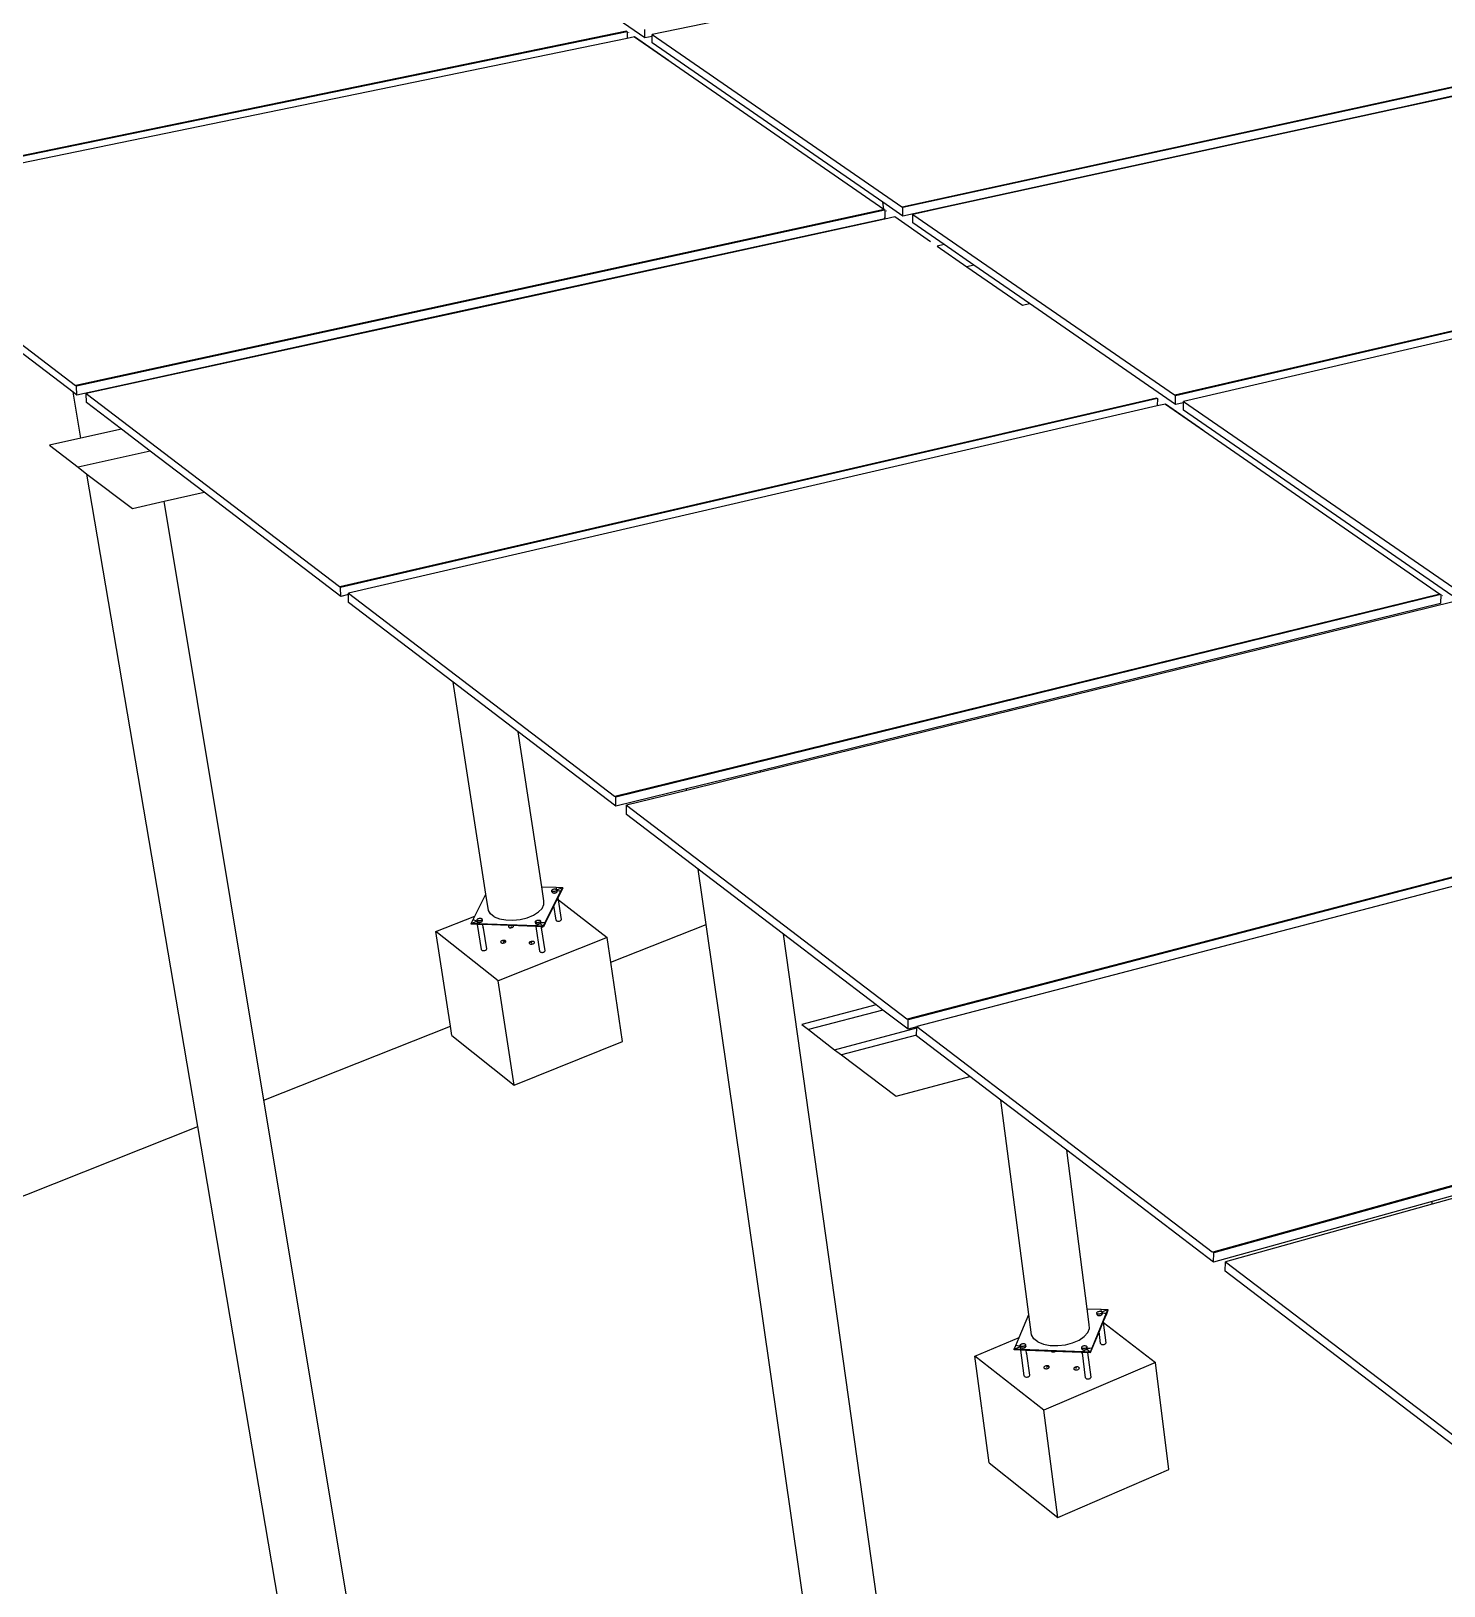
# Model space of a CAD drawing. Header units: inches. Extents: x -1381 to 1917, y -1058 to 799.
# Drawn here: x -925.3 to -575.1, y -111.8 to 273.9 of the extents above; entities that cross this region are included whole.
import ezdxf

# ---------------------------------------------------------------- set-up
doc = ezdxf.new("R2010")
doc.units = ezdxf.units.IN
doc.header["$MEASUREMENT"] = 0

msp = doc.modelspace()

# ---------------------------------------------------------------- linework, layer by layer
for p, q in [((-773.15, 272.16), (-832.48, 313.19)), ((-590.48, 310.3), (-771.34, 273.01)), ((-777.74, 273.8), (-975.97, 233.01)), ((-777.81, 273.85), (-777.74, 273.8)), ((-777.74, 273.8), (-777.6, 273.7)), ((-777.74, 273.8), (-777.74, 273.8)), ((-773.15, 272.16), (-773.14, 274.25)), ((-777.56, 273.67), (-975.8, 232.88)), ((-777.56, 272.05), (-974.06, 231.55)), ((-777.6, 273.7), (-777.56, 273.67)), ((-777.56, 273.67), (-777.56, 272.05)), ((-777.56, 273.67), (-777.47, 273.61)), ((-775.76, 272.42), (-777.56, 272.05)), ((-777.26, 273.47), (-777.19, 273.42)), ((-775.76, 272.42), (-713.97, 229.66)), ((-775.76, 272.42), (-775.76, 272.42)), ((-767.3, 266.57), (-775.76, 272.42)), ((-771.34, 272.53), (-773.15, 272.16)), ((-771.34, 272.53), (-771.34, 273.01)), ((-771.34, 273.01), (-709.49, 230.29)), ((-771.34, 270.91), (-771.34, 272.53)), ((-714.2, 231.39), (-771.34, 270.91)), ((-525.1, 270.4), (-709.4, 230.22)), ((-524.9, 270.28), (-709.2, 230.09)), ((-586.1, 254.86), (-698.67, 230.26)), ((-586.09, 254.76), (-698.66, 230.16)), ((-570.11, 258.35), (-586.1, 254.86)), ((-586.09, 254.76), (-586.1, 254.86)), ((-570.1, 258.25), (-586.09, 254.76)), ((-974.06, 231.55), (-914.31, 185.99)), ((-713.97, 229.66), (-714.2, 231.39)), ((-709.23, 227.95), (-714.2, 231.39)), ((-914.91, 184.27), (-974, 229.37)), ((-713.87, 229.59), (-914.22, 185.92)), ((-713.68, 229.46), (-914.03, 185.78)), ((-713.94, 229.64), (-713.87, 229.59)), ((-713.87, 229.59), (-713.72, 229.49)), ((-713.72, 229.49), (-713.68, 229.46)), ((-713.68, 229.46), (-713.7, 227.58)), ((-713.65, 227.23), (-713.7, 227.58)), ((-713.7, 227.58), (-713.7, 227.32)), ((-713.68, 229.46), (-713.58, 229.39)), ((-711.22, 227.76), (-713.65, 227.23)), ((-713.36, 229.24), (-713.29, 229.2)), ((-711.22, 227.76), (-711.22, 227.76)), ((-702.36, 221.62), (-711.22, 227.76)), ((-709.4, 230.22), (-709.49, 230.29)), ((-709.2, 230.09), (-709.4, 230.22)), ((-698.67, 230.26), (-709.23, 227.95)), ((-709.23, 227.95), (-709.2, 230.09)), ((-706.77, 226.26), (-706.75, 228.39)), ((-698.66, 230.16), (-706.75, 228.39)), ((-706.75, 228.39), (-641.9, 183.6)), ((-698.66, 230.16), (-698.67, 230.26)), ((-713.7, 227.32), (-820.34, 204.03)), ((-713.65, 227.23), (-820.32, 203.92)), ((-699.01, 220.89), (-706.77, 226.26)), ((-455.94, 226.52), (-641.8, 183.53)), ((-455.73, 226.39), (-641.6, 183.39)), ((-455.82, 224.62), (-639.62, 182.02)), ((-699.01, 220.89), (-700.73, 220.5)), ((-700.73, 220.5), (-693.39, 215.42)), ((-691.66, 215.81), (-699.01, 220.89)), ((-691.66, 215.81), (-693.39, 215.42)), ((-693.39, 215.42), (-679.59, 205.87)), ((-677.86, 206.26), (-691.66, 215.81)), ((-679.59, 205.87), (-677.86, 206.26)), ((-641.65, 181.22), (-677.86, 206.26)), ((-834.34, 200.97), (-897.29, 187.22)), ((-834.33, 200.86), (-897.27, 187.11)), ((-820.34, 204.03), (-834.34, 200.97)), ((-834.33, 200.86), (-834.34, 200.97)), ((-820.32, 203.92), (-834.33, 200.86)), ((-820.32, 203.92), (-820.34, 204.03)), ((-914.22, 185.92), (-914.31, 185.99)), ((-914.03, 185.78), (-914.22, 185.92)), ((-913.99, 183.57), (-914.03, 185.78)), ((-897.29, 187.22), (-913.99, 183.57)), ((-897.27, 187.11), (-911.66, 183.97)), ((-897.27, 187.11), (-897.29, 187.22)), ((-912.98, 172.86), (-914.91, 184.27)), ((-913.99, 183.57), (-914.91, 184.27)), ((-911.61, 181.76), (-911.66, 183.97)), ((-911.66, 183.97), (-848.89, 136.11)), ((-902.92, 175.12), (-911.61, 181.76)), ((-646.33, 182.85), (-848.79, 136.04)), ((-646.13, 182.71), (-848.6, 135.89)), ((-646.41, 182.9), (-646.33, 182.85)), ((-646.33, 182.85), (-646.18, 182.74)), ((-646.18, 182.74), (-646.13, 182.71)), ((-646.13, 182.71), (-646.17, 180.87)), ((-644.15, 181.34), (-646.17, 180.87)), ((-646.13, 182.71), (-646.03, 182.64)), ((-645.8, 182.49), (-645.73, 182.44)), ((-644.15, 181.34), (-576.17, 134.29)), ((-644.15, 181.34), (-644.15, 181.34)), ((-634.86, 174.91), (-644.15, 181.34)), ((-641.8, 183.53), (-641.9, 183.6)), ((-641.6, 183.39), (-641.8, 183.53)), ((-641.65, 181.22), (-641.6, 183.39)), ((-639.63, 181.69), (-641.65, 181.22)), ((-639.67, 179.85), (-639.63, 181.69)), ((-639.63, 181.69), (-639.62, 182.02)), ((-639.62, 182.02), (-571.59, 135.03)), ((-646.17, 180.87), (-846.68, 134.42)), ((-573.11, 133.83), (-639.67, 179.85)), ((-902.92, 175.12), (-912.98, 172.86)), ((-895.81, 169.69), (-902.92, 175.12)), ((-912.98, 172.86), (-920.76, 171.12)), ((-920.76, 171.12), (-913.68, 165.66)), ((-895.81, 169.69), (-913.68, 165.66)), ((-882.45, 159.49), (-895.81, 169.69)), ((-913.68, 165.66), (-911.47, 163.99)), ((-911.47, 163.99), (-900.18, 155.44)), ((-884.02, 2.17), (-911.47, 163.99)), ((-892.3, 157.24), (-882.45, 159.49)), ((-848.58, 133.64), (-882.45, 159.49)), ((-900.18, 155.44), (-892.3, 157.24)), ((-867.6, 8.69), (-892.3, 157.24)), ((-848.79, 136.04), (-848.89, 136.11)), ((-848.6, 135.89), (-848.79, 136.04)), ((-848.58, 133.64), (-848.6, 135.89)), ((-846.68, 134.08), (-848.58, 133.64)), ((-846.68, 134.08), (-846.68, 134.42)), ((-846.68, 134.42), (-780.68, 84.1)), ((-846.66, 132.17), (-846.68, 134.08)), ((-820.67, 112.34), (-846.66, 132.17)), ((-576.07, 134.22), (-780.58, 84.03)), ((-575.86, 134.08), (-780.38, 83.87)), ((-575.93, 131.87), (-682.66, 105.61)), ((-573.15, 132.2), (-682.62, 105.27)), ((-576.17, 134.29), (-576.15, 134.28)), ((-576.15, 134.28), (-576.07, 134.22)), ((-576.07, 134.22), (-575.91, 134.11)), ((-575.86, 134.08), (-575.93, 131.87)), ((-575.91, 134.11), (-575.86, 134.08)), ((-575.86, 134.08), (-575.75, 134.01)), ((-575.52, 133.84), (-575.44, 133.79)), ((-812.57, 59.78), (-820.67, 112.34)), ((-804.58, 100.05), (-820.67, 112.34)), ((-682.66, 105.61), (-697.21, 102.04)), ((-682.62, 105.27), (-697.17, 101.69)), ((-682.62, 105.27), (-682.66, 105.61)), ((-697.21, 102.04), (-744.5, 90.4)), ((-697.17, 101.69), (-744.45, 90.05)), ((-697.17, 101.69), (-697.21, 102.04)), ((-798.75, 61.62), (-804.58, 100.05)), ((-780.38, 81.58), (-804.58, 100.05)), ((-744.5, 90.4), (-762.85, 85.89)), ((-744.45, 90.05), (-762.8, 85.54)), ((-744.45, 90.05), (-744.5, 90.4)), ((-762.85, 85.89), (-780.38, 81.58)), ((-762.8, 85.54), (-777.75, 81.86)), ((-762.8, 85.54), (-762.85, 85.89)), ((-780.58, 84.03), (-780.68, 84.1)), ((-780.38, 83.87), (-780.58, 84.03)), ((-780.38, 81.58), (-780.38, 83.87)), ((-777.75, 79.57), (-777.75, 81.86)), ((-777.75, 81.86), (-708.24, 28.86)), ((-501.61, 82.69), (-708.13, 28.78)), ((-501.38, 82.53), (-707.92, 28.62)), ((-759.99, 66.01), (-777.75, 79.57)), ((-501.48, 80.43), (-705.79, 26.99)), ((-758.01, 52.27), (-759.99, 66.01)), ((-738.8, 49.84), (-759.99, 66.01)), ((-815.35, 54.32), (-812.57, 59.78)), ((-811.94, 55.72), (-812.57, 59.78)), ((-798.75, 61.62), (-795.14, 61.5)), ((-798.22, 58.11), (-798.75, 61.62)), ((-798.2, 57.2), (-798.22, 58.11)), ((-793.99, 60.6), (-797.93, 52.74)), ((-796.25, 60.7), (-796.23, 60.79)), ((-796.2, 60.34), (-796.25, 60.7)), ((-796.23, 60.62), (-796.25, 60.7)), ((-796.23, 60.79), (-796.17, 60.87)), ((-796.17, 60.55), (-796.23, 60.62)), ((-796.16, 60.48), (-796.2, 60.43)), ((-796.17, 60.26), (-796.2, 60.34)), ((-796.19, 60.37), (-796.17, 60.43)), ((-796.17, 60.87), (-796.07, 60.95)), ((-796.07, 60.5), (-796.17, 60.55)), ((-796.17, 60.43), (-796.15, 60.46)), ((-796.11, 60.19), (-796.17, 60.26)), ((-796.11, 60.19), (-796.01, 60.14)), ((-796.07, 60.95), (-795.94, 61.01)), ((-795.94, 60.46), (-796.07, 60.5)), ((-796.01, 60.14), (-795.88, 60.1)), ((-795.94, 61.01), (-795.79, 61.06)), ((-795.79, 60.45), (-795.94, 60.46)), ((-795.88, 60.1), (-795.73, 60.09)), ((-795.79, 61.06), (-795.63, 61.08)), ((-795.63, 60.45), (-795.79, 60.45)), ((-795.74, 60.07), (-795.57, 60.08)), ((-795.73, 60.09), (-795.57, 60.09)), ((-794.7, 58.96), (-795.71, 56.95)), ((-795.63, 61.08), (-795.46, 61.09)), ((-795.46, 60.48), (-795.63, 60.45)), ((-795.57, 60.09), (-795.41, 60.12)), ((-795.57, 60.08), (-795.4, 60.11)), ((-795.46, 61.09), (-795.31, 61.07)), ((-795.31, 60.53), (-795.46, 60.48)), ((-795.41, 60.12), (-795.26, 60.16)), ((-795.4, 60.11), (-795.25, 60.16)), ((-795.31, 61.07), (-795.18, 61.04)), ((-795.18, 60.59), (-795.31, 60.53)), ((-795.26, 60.16), (-795.13, 60.23)), ((-795.25, 60.16), (-795.11, 60.22)), ((-795.14, 61.5), (-795.2, 61.28)), ((-795.2, 61.28), (-795.14, 61.07)), ((-795.18, 61.04), (-795.09, 60.98)), ((-795.09, 60.66), (-795.18, 60.59)), ((-795.14, 61.5), (-793.57, 61.44)), ((-795.14, 61.07), (-794.98, 60.89)), ((-795.13, 60.23), (-795.03, 60.3)), ((-795.11, 60.22), (-795.01, 60.3)), ((-795.09, 60.98), (-795.02, 60.91)), ((-795.02, 60.75), (-795.09, 60.66)), ((-795.03, 60.3), (-794.97, 60.39)), ((-795.02, 60.89), (-793.59, 61.46)), ((-795.02, 60.91), (-795, 60.83)), ((-795, 60.83), (-795.02, 60.75)), ((-795.01, 60.3), (-794.95, 60.39)), ((-794.96, 60.57), (-795, 60.83)), ((-794.96, 60.57), (-795, 60.62)), ((-795, 60.58), (-794.97, 60.55)), ((-794.98, 60.89), (-794.72, 60.74)), ((-794.97, 60.55), (-794.95, 60.47)), ((-794.95, 60.47), (-794.97, 60.39)), ((-794.95, 60.55), (-794.96, 60.57)), ((-794.95, 60.47), (-794.96, 60.57)), ((-794.93, 60.47), (-794.95, 60.55)), ((-794.95, 60.39), (-794.93, 60.47)), ((-794.72, 60.74), (-794.38, 60.64)), ((-793.96, 60.43), (-794.7, 58.96)), ((-794.62, 58.42), (-794.7, 58.96)), ((-794.62, 58.42), (-782.52, 49.03)), ((-793.87, 53.5), (-794.62, 58.42)), ((-794.38, 60.64), (-793.99, 60.6)), ((-793.57, 61.44), (-793.99, 60.6)), ((-793.96, 60.43), (-793.99, 60.6)), ((-793.54, 61.27), (-793.96, 60.43)), ((-793.54, 61.27), (-793.57, 61.44)), ((-825.03, 50.51), (-815.35, 54.32)), ((-815.84, 53.36), (-815.35, 54.32)), ((-811.46, 54.89), (-811.94, 55.72)), ((-810.54, 54.19), (-811.46, 54.89)), ((-810.54, 54.19), (-809.24, 53.68)), ((-802.35, 53.96), (-800.8, 54.59)), ((-800.8, 54.59), (-799.53, 55.37)), ((-799.53, 55.37), (-798.65, 56.26)), ((-798.65, 56.26), (-798.2, 57.2)), ((-795.71, 56.95), (-797.91, 52.56)), ((-795.16, 53.36), (-795.71, 56.95)), ((-809.55, 38.32), (-825.03, 50.51)), ((-821.36, 27.08), (-825.03, 50.51)), ((-816.27, 52.51), (-815.84, 53.36)), ((-816.27, 52.51), (-814.86, 53.07)), ((-814.69, 52.46), (-816.27, 52.51)), ((-816.25, 52.34), (-816.27, 52.51)), ((-814.67, 52.28), (-816.25, 52.34)), ((-815.45, 53.31), (-815.84, 53.36)), ((-815.11, 53.22), (-815.45, 53.31)), ((-814.85, 53.07), (-815.11, 53.22)), ((-814.69, 52.89), (-814.85, 53.07)), ((-814.77, 53.43), (-814.75, 53.51)), ((-814.75, 53.35), (-814.77, 53.43)), ((-814.73, 53.13), (-814.77, 53.43)), ((-814.75, 53.51), (-814.69, 53.6)), ((-814.69, 53.28), (-814.75, 53.35)), ((-814.73, 53.13), (-814.75, 53.06)), ((-814.75, 53.06), (-814.73, 52.97)), ((-814.72, 53.14), (-814.73, 53.13)), ((-814.72, 53.07), (-814.73, 53.13)), ((-814.73, 52.97), (-814.66, 52.9)), ((-814.72, 53.14), (-814.72, 53.14)), ((-814.72, 53.07), (-814.71, 53.09)), ((-814.7, 52.99), (-814.72, 53.07)), ((-814.64, 52.92), (-814.7, 52.99)), ((-814.69, 53.6), (-814.59, 53.67)), ((-814.59, 53.22), (-814.69, 53.28)), ((-814.64, 52.68), (-814.69, 52.89)), ((-814.69, 52.46), (-814.64, 52.68)), ((-814.67, 52.28), (-814.69, 52.46)), ((-799.94, 51.95), (-814.69, 52.46)), ((-814.63, 52.28), (-814.67, 52.28)), ((-814.66, 52.9), (-814.56, 52.84)), ((-814.64, 52.92), (-814.54, 52.86)), ((-813.66, 46.06), (-814.63, 52.28)), ((-813.34, 52.24), (-814.63, 52.28)), ((-814.59, 53.67), (-814.46, 53.74)), ((-814.46, 53.19), (-814.59, 53.22)), ((-814.56, 52.84), (-814.42, 52.8)), ((-814.54, 52.86), (-814.41, 52.83)), ((-814.46, 53.74), (-814.31, 53.78)), ((-814.31, 53.17), (-814.46, 53.19)), ((-814.42, 52.8), (-814.27, 52.79)), ((-814.41, 52.83), (-814.26, 52.81)), ((-814.31, 53.78), (-814.14, 53.81)), ((-814.15, 53.18), (-814.31, 53.17)), ((-814.27, 52.79), (-814.1, 52.79)), ((-814.26, 52.81), (-814.09, 52.81)), ((-814.26, 52.8), (-814.09, 52.8)), ((-813.99, 53.2), (-814.15, 53.18)), ((-814.14, 53.81), (-813.98, 53.82)), ((-814.1, 52.79), (-813.93, 52.82)), ((-814.09, 52.81), (-813.93, 52.84)), ((-814.09, 52.8), (-813.93, 52.83)), ((-813.84, 53.25), (-813.99, 53.2)), ((-813.98, 53.82), (-813.83, 53.8)), ((-813.93, 52.84), (-813.78, 52.89)), ((-813.93, 52.83), (-813.77, 52.88)), ((-813.93, 52.82), (-813.78, 52.87)), ((-813.71, 53.31), (-813.84, 53.25)), ((-813.83, 53.8), (-813.7, 53.76)), ((-813.78, 52.89), (-813.65, 52.95)), ((-813.78, 52.87), (-813.64, 52.93)), ((-813.77, 52.88), (-813.63, 52.95)), ((-813.61, 53.38), (-813.71, 53.31)), ((-813.7, 53.76), (-813.6, 53.71)), ((-813.55, 53.35), (-813.7, 53.29)), ((-813.49, 53.1), (-813.67, 53.11)), ((-813.55, 53.03), (-813.65, 52.95)), ((-813.64, 52.93), (-813.54, 53.01)), ((-813.63, 52.95), (-813.53, 53.02)), ((-813.54, 53.47), (-813.61, 53.39)), ((-813.61, 53.39), (-813.61, 53.38)), ((-813.61, 53.38), (-813.55, 53.35)), ((-813.6, 53.71), (-813.54, 53.64)), ((-813.53, 53.35), (-813.6, 53.4)), ((-813.55, 53.35), (-813.49, 53.28)), ((-813.54, 53.35), (-813.55, 53.35)), ((-813.49, 53.1), (-813.55, 53.03)), ((-813.54, 53.64), (-813.52, 53.56)), ((-813.52, 53.56), (-813.54, 53.47)), ((-813.53, 53.35), (-813.54, 53.35)), ((-813.54, 53.01), (-813.47, 53.1)), ((-813.49, 53.31), (-813.53, 53.35)), ((-813.53, 53.02), (-813.47, 53.1)), ((-813.46, 53.2), (-813.52, 53.56)), ((-813.46, 53.2), (-813.49, 53.28)), ((-813.46, 53.2), (-813.49, 53.11)), ((-813.49, 53.11), (-813.49, 53.1)), ((-813.49, 53.1), (-813.47, 53.1)), ((-813.46, 53.28), (-813.48, 53.3)), ((-813.47, 53.11), (-813.44, 53.2)), ((-813.47, 53.1), (-813.47, 53.11)), ((-813.47, 53.11), (-813.47, 53.11)), ((-813.44, 53.2), (-813.46, 53.28)), ((-813.22, 51.51), (-813.34, 52.24)), ((-800.14, 51.78), (-813.34, 52.24)), ((-813.19, 51.47), (-813.22, 51.51)), ((-813.19, 51.3), (-813.22, 51.51)), ((-813.17, 51.39), (-813.19, 51.47)), ((-813.19, 51.3), (-813.17, 51.39)), ((-812.37, 46.2), (-813.17, 51.39)), ((-809.24, 53.68), (-807.67, 53.39)), ((-807.67, 53.39), (-805.91, 53.34)), ((-806.99, 51.82), (-807.01, 51.73)), ((-807.01, 51.73), (-806.99, 51.65)), ((-806.92, 51.9), (-806.99, 51.82)), ((-806.99, 51.65), (-806.93, 51.57)), ((-806.93, 51.57), (-806.82, 51.52)), ((-806.82, 51.98), (-806.92, 51.9)), ((-806.76, 52.01), (-806.82, 51.98)), ((-806.82, 51.52), (-806.69, 51.48)), ((-806.69, 51.48), (-806.53, 51.46)), ((-806.53, 51.46), (-806.37, 51.47)), ((-806.37, 51.79), (-806.04, 51.54)), ((-806.37, 51.47), (-806.2, 51.49)), ((-806.2, 51.49), (-806.04, 51.54)), ((-806.04, 51.54), (-805.91, 51.61)), ((-805.91, 53.34), (-804.1, 53.54)), ((-805.91, 51.61), (-805.81, 51.69)), ((-805.81, 51.69), (-805.74, 51.77)), ((-805.74, 51.94), (-805.77, 51.97)), ((-805.72, 51.86), (-805.74, 51.94)), ((-805.74, 51.77), (-805.72, 51.86)), ((-804.1, 53.54), (-802.35, 53.96)), ((-800.3, 52.97), (-800.28, 53.06)), ((-800.28, 52.89), (-800.3, 52.97)), ((-800.26, 52.68), (-800.3, 52.97)), ((-800.28, 53.06), (-800.21, 53.14)), ((-800.22, 52.82), (-800.28, 52.89)), ((-800.26, 52.68), (-800.27, 52.62)), ((-800.27, 52.62), (-800.25, 52.54)), ((-800.24, 52.61), (-800.26, 52.68)), ((-800.25, 52.54), (-800.19, 52.46)), ((-800.22, 52.53), (-800.24, 52.61)), ((-800.15, 52.79), (-800.22, 52.82)), ((-800.16, 52.46), (-800.22, 52.53)), ((-800.21, 53.14), (-800.12, 53.22)), ((-800.2, 52.72), (-800.16, 52.78)), ((-800.18, 52.78), (-800.2, 52.75)), ((-800.19, 52.46), (-800.08, 52.41)), ((-800.17, 52.79), (-800.18, 52.78)), ((-800.16, 52.78), (-800.15, 52.79)), ((-800.06, 52.4), (-800.16, 52.46)), ((-800.12, 52.77), (-800.15, 52.79)), ((-799.21, 45.63), (-800.14, 51.78)), ((-799.91, 51.77), (-800.14, 51.78)), ((-800.12, 53.22), (-799.99, 53.28)), ((-799.99, 52.73), (-800.12, 52.77)), ((-800.08, 52.41), (-799.95, 52.37)), ((-800.06, 52.4), (-799.93, 52.37)), ((-799.99, 53.28), (-799.83, 53.33)), ((-799.83, 52.71), (-799.99, 52.73)), ((-799.95, 52.37), (-799.79, 52.35)), ((-799.77, 52.16), (-799.94, 51.95)), ((-799.91, 51.77), (-799.94, 51.95)), ((-798.36, 51.89), (-799.94, 51.95)), ((-799.93, 52.37), (-799.78, 52.35)), ((-798.82, 51.73), (-799.91, 51.77)), ((-799.83, 53.33), (-799.67, 53.35)), ((-799.67, 52.72), (-799.83, 52.71)), ((-799.79, 52.35), (-799.78, 52.35)), ((-799.79, 52.34), (-799.62, 52.34)), ((-799.78, 52.35), (-799.62, 52.36)), ((-799.51, 52.36), (-799.77, 52.16)), ((-799.67, 53.35), (-799.51, 53.36)), ((-799.51, 52.74), (-799.67, 52.72)), ((-799.47, 52.38), (-799.62, 52.36)), ((-799.62, 52.34), (-799.45, 52.37)), ((-799.51, 53.36), (-799.36, 53.34)), ((-799.36, 52.79), (-799.51, 52.74)), ((-799.47, 52.38), (-799.51, 52.36)), ((-799.47, 52.38), (-799.46, 52.38)), ((-799.3, 52.43), (-799.46, 52.38)), ((-799.45, 52.37), (-799.29, 52.42)), ((-799.36, 53.34), (-799.23, 53.31)), ((-799.23, 52.86), (-799.36, 52.79)), ((-799.17, 52.49), (-799.3, 52.43)), ((-799.29, 52.42), (-799.16, 52.49)), ((-799.23, 53.31), (-799.13, 53.25)), ((-799.13, 52.93), (-799.23, 52.86)), ((-799.17, 52.49), (-799.16, 52.5)), ((-799.16, 52.5), (-799.09, 52.55)), ((-799.16, 52.49), (-799.14, 52.5)), ((-799.15, 52.51), (-799.15, 52.51)), ((-799.14, 52.5), (-799.15, 52.51)), ((-799.14, 52.5), (-799.06, 52.57)), ((-798.36, 51.89), (-799.14, 52.5)), ((-799.13, 53.25), (-799.07, 53.18)), ((-799.12, 52.94), (-799.13, 52.93)), ((-799.05, 52.9), (-799.13, 52.94)), ((-799.13, 52.92), (-799.07, 52.89)), ((-799.07, 53.01), (-799.12, 52.94)), ((-799.06, 52.91), (-799.12, 52.94)), ((-799.07, 52.89), (-799.12, 52.87)), ((-799.1, 52.55), (-799.07, 52.57)), ((-799.09, 52.55), (-799.1, 52.55)), ((-798.78, 52.65), (-799.09, 52.55)), ((-799.02, 52.64), (-799.09, 52.64)), ((-799.09, 52.55), (-799.06, 52.58)), ((-799.07, 53.18), (-799.05, 53.1)), ((-799.05, 53.1), (-799.07, 53.01)), ((-799.05, 52.9), (-799.07, 52.89)), ((-799.07, 52.89), (-799.01, 52.82)), ((-799.07, 52.89), (-799.07, 52.89)), ((-799.02, 52.64), (-799.07, 52.57)), ((-799.01, 52.85), (-799.06, 52.91)), ((-799.06, 52.58), (-799, 52.66)), ((-799.06, 52.57), (-799, 52.64)), ((-799.01, 52.85), (-799.05, 53.1)), ((-798.99, 52.83), (-799.05, 52.9)), ((-799.01, 52.65), (-799.02, 52.64)), ((-799, 52.83), (-799.01, 52.85)), ((-798.99, 52.74), (-799.01, 52.85)), ((-799.01, 52.82), (-798.99, 52.74)), ((-798.99, 52.74), (-799.01, 52.65)), ((-799, 52.83), (-798.97, 52.75)), ((-799, 52.66), (-798.97, 52.75)), ((-799, 52.64), (-798.99, 52.65)), ((-798.99, 52.82), (-798.99, 52.83)), ((-798.97, 52.74), (-798.99, 52.82)), ((-798.99, 52.65), (-798.97, 52.74)), ((-798.99, 52.65), (-798.99, 52.65)), ((-798.77, 51.41), (-798.82, 51.73)), ((-798.69, 51.73), (-798.82, 51.73)), ((-798.36, 52.72), (-798.78, 52.65)), ((-798.77, 51.41), (-798.73, 51.44)), ((-797.91, 45.76), (-798.77, 51.41)), ((-798.73, 51.44), (-798.66, 51.53)), ((-798.66, 51.7), (-798.69, 51.73)), ((-798.33, 51.72), (-798.69, 51.73)), ((-798.64, 51.61), (-798.66, 51.7)), ((-798.66, 51.53), (-798.64, 51.61)), ((-797.93, 52.74), (-798.36, 51.89)), ((-797.93, 52.74), (-798.36, 52.72)), ((-798.33, 51.72), (-798.36, 51.89)), ((-797.91, 52.56), (-798.33, 51.72)), ((-797.91, 52.56), (-797.93, 52.74)), ((-795.16, 53.36), (-795.16, 53.39)), ((-795.16, 53.36), (-795.14, 53.28)), ((-795.08, 53.21), (-795.14, 53.28)), ((-795.08, 53.21), (-794.97, 53.15)), ((-794.97, 53.15), (-794.84, 53.11)), ((-794.84, 53.11), (-794.68, 53.1)), ((-794.68, 53.1), (-794.52, 53.1)), ((-794.52, 53.1), (-794.35, 53.13)), ((-794.35, 53.13), (-794.19, 53.18)), ((-794.19, 53.18), (-794.06, 53.24)), ((-794.06, 53.24), (-793.96, 53.32)), ((-793.96, 53.32), (-793.89, 53.41)), ((-793.89, 53.41), (-793.87, 53.5)), ((-781.6, 42.89), (-758.01, 52.27)), ((-690.67, -415.07), (-758.01, 52.27)), ((-782.52, 49.03), (-809.55, 38.32)), ((-808.91, 48.02), (-808.93, 47.93)), ((-808.93, 47.93), (-808.91, 47.85)), ((-808.84, 48.1), (-808.91, 48.02)), ((-808.91, 47.85), (-808.85, 47.77)), ((-808.85, 47.77), (-808.74, 47.72)), ((-808.74, 48.18), (-808.84, 48.1)), ((-808.61, 48.25), (-808.74, 48.18)), ((-808.74, 47.72), (-808.61, 47.68)), ((-808.45, 48.3), (-808.61, 48.25)), ((-808.61, 47.68), (-808.45, 47.66)), ((-808.28, 48.33), (-808.45, 48.3)), ((-808.45, 47.66), (-808.29, 47.67)), ((-808.29, 47.67), (-808.12, 47.69)), ((-808.11, 48.33), (-808.28, 48.33)), ((-808.28, 48), (-807.72, 48.22)), ((-808.12, 47.69), (-807.96, 47.74)), ((-807.96, 48.31), (-808.11, 48.33)), ((-807.82, 48.28), (-807.96, 48.31)), ((-807.96, 47.74), (-807.83, 47.81)), ((-807.83, 47.81), (-807.72, 47.89)), ((-807.72, 48.22), (-807.82, 48.28)), ((-807.66, 48.15), (-807.72, 48.22)), ((-807.72, 47.89), (-807.66, 47.97)), ((-807.64, 48.06), (-807.66, 48.15)), ((-807.66, 47.97), (-807.64, 48.06)), ((-801.82, 47.77), (-801.84, 47.68)), ((-801.84, 47.68), (-801.82, 47.6)), ((-801.75, 47.86), (-801.82, 47.77)), ((-801.82, 47.6), (-801.75, 47.53)), ((-801.65, 47.94), (-801.75, 47.86)), ((-801.75, 47.53), (-801.65, 47.47)), ((-801.52, 48), (-801.65, 47.94)), ((-801.65, 47.47), (-801.52, 47.43)), ((-801.36, 48.05), (-801.52, 48)), ((-801.52, 48), (-801.19, 47.75)), ((-801.52, 47.43), (-801.36, 47.41)), ((-801.19, 48.08), (-801.36, 48.05)), ((-801.36, 47.41), (-801.19, 47.42)), ((-801.02, 48.08), (-801.19, 48.08)), ((-801.19, 47.42), (-801.03, 47.45)), ((-801.03, 47.45), (-800.87, 47.5)), ((-800.87, 48.07), (-801.02, 48.08)), ((-800.73, 48.03), (-800.87, 48.07)), ((-800.87, 47.5), (-800.73, 47.56)), ((-800.63, 47.97), (-800.73, 48.03)), ((-800.73, 47.56), (-800.63, 47.64)), ((-800.57, 47.9), (-800.63, 47.97)), ((-800.63, 47.64), (-800.57, 47.73)), ((-800.54, 47.82), (-800.57, 47.9)), ((-800.57, 47.73), (-800.54, 47.82)), ((-781.6, 42.89), (-782.52, 49.03)), ((-674.07, -410.85), (-738.8, 49.84)), ((-715.87, 32.34), (-738.8, 49.84)), ((-813.64, 45.98), (-813.66, 46.06)), ((-813.58, 45.91), (-813.64, 45.98)), ((-813.58, 45.91), (-813.48, 45.85)), ((-813.48, 45.85), (-813.34, 45.81)), ((-813.34, 45.81), (-813.19, 45.79)), ((-813.19, 45.79), (-813.02, 45.8)), ((-813.02, 45.8), (-812.85, 45.83)), ((-812.85, 45.83), (-812.69, 45.88)), ((-812.69, 45.88), (-812.56, 45.94)), ((-812.56, 45.94), (-812.46, 46.02)), ((-812.46, 46.02), (-812.39, 46.11)), ((-812.39, 46.11), (-812.37, 46.2)), ((-799.19, 45.54), (-799.21, 45.63)), ((-799.12, 45.47), (-799.19, 45.54)), ((-799.12, 45.47), (-799.02, 45.41)), ((-799.02, 45.41), (-798.88, 45.37)), ((-798.88, 45.37), (-798.73, 45.36)), ((-798.73, 45.36), (-798.56, 45.36)), ((-798.56, 45.36), (-798.39, 45.39)), ((-798.39, 45.39), (-798.24, 45.44)), ((-798.24, 45.44), (-798.17, 45.47)), ((-798.17, 45.47), (-798.1, 45.51)), ((-798.1, 45.51), (-798, 45.58)), ((-798, 45.58), (-797.93, 45.67)), ((-797.93, 45.67), (-797.91, 45.76)), ((-778.68, 23.25), (-781.6, 42.89)), ((-805.56, 12.45), (-809.55, 38.32)), ((-715.87, 32.34), (-734.28, 27.5)), ((-714.18, 31.04), (-732.59, 26.19)), ((-714.18, 31.04), (-715.87, 32.34)), ((-707.94, 26.29), (-714.18, 31.04)), ((-867.6, 8.69), (-821.36, 27.08)), ((-820.99, 24.74), (-821.36, 27.08)), ((-734.28, 27.5), (-732.59, 26.19)), ((-708.13, 28.78), (-708.24, 28.86)), ((-707.92, 28.62), (-708.13, 28.78)), ((-707.94, 26.29), (-707.92, 28.62)), ((-423.95, 28.94), (-632.4, -28.96)), ((-423.71, 28.78), (-632.17, -29.14)), ((-820.99, 24.74), (-805.56, 12.45)), ((-805.56, 12.45), (-778.68, 23.25)), ((-732.59, 26.19), (-726.13, 21.22)), ((-726.13, 21.22), (-705.79, 26.61)), ((-705.82, 24.84), (-724.43, 19.91)), ((-705.79, 26.85), (-707.94, 26.29)), ((-705.82, 24.84), (-705.79, 26.61)), ((-705.82, 24.66), (-705.82, 24.84)), ((-692.62, 14.58), (-705.82, 24.66)), ((-705.79, 26.85), (-705.79, 26.99)), ((-705.79, 26.99), (-632.51, -28.88)), ((-705.79, 26.61), (-705.79, 26.85)), ((-726.13, 21.22), (-724.43, 19.91)), ((-724.43, 19.91), (-710.9, 9.68)), ((-710.9, 9.68), (-692.62, 14.58)), ((-684.96, 8.74), (-692.62, 14.58)), ((-819.6, -279.93), (-867.6, 8.69)), ((-677.98, -44.45), (-684.96, 8.74)), ((-668.61, -3.74), (-684.96, 8.74)), ((-973.13, -33.27), (-884.02, 2.17)), ((-835.56, -283.44), (-884.02, 2.17)), ((-663.56, -43.05), (-668.61, -3.74)), ((-632.23, -31.51), (-668.61, -3.74)), ((-558.53, -11), (-578.05, -16.43)), ((-558.46, -11.65), (-577.98, -17.09)), ((-578.05, -16.43), (-632.23, -31.51)), ((-577.98, -17.09), (-629.25, -31.37)), ((-577.98, -17.09), (-578.05, -16.43)), ((-632.4, -28.96), (-632.51, -28.88)), ((-632.17, -29.14), (-632.4, -28.96)), ((-632.23, -31.51), (-632.17, -29.14)), ((-629.31, -33.74), (-629.25, -31.37)), ((-571.18, -78.11), (-629.31, -33.74)), ((-629.25, -31.37), (-551.85, -90.39)), ((-680.39, -50.13), (-677.98, -44.45)), ((-677.31, -49.54), (-677.98, -44.45)), ((-663.56, -43.05), (-660.06, -43.17)), ((-663.07, -46.91), (-663.56, -43.05)), ((-658.79, -44.16), (-662.4, -52.83)), ((-661.14, -44.07), (-661.12, -43.98)), ((-661.09, -44.44), (-661.14, -44.07)), ((-661.11, -44.16), (-661.14, -44.07)), ((-661.12, -43.98), (-661.06, -43.89)), ((-661.04, -44.24), (-661.11, -44.16)), ((-661.04, -44.26), (-661.09, -44.34)), ((-661.06, -44.53), (-661.09, -44.44)), ((-661.08, -44.35), (-661.04, -44.29)), ((-661.08, -44.39), (-661.08, -44.35)), ((-661.06, -43.89), (-660.96, -43.81)), ((-660.99, -44.61), (-661.06, -44.53)), ((-660.93, -44.3), (-661.04, -44.24)), ((-660.99, -44.61), (-660.89, -44.67)), ((-660.96, -43.81), (-660.83, -43.74)), ((-660.8, -44.34), (-660.93, -44.3)), ((-660.89, -44.67), (-660.75, -44.71)), ((-660.83, -43.74), (-660.68, -43.68)), ((-660.64, -44.36), (-660.8, -44.34)), ((-660.75, -44.71), (-660.59, -44.73)), ((-660.68, -43.68), (-660.51, -43.65)), ((-660.47, -44.35), (-660.64, -44.36)), ((-660.59, -44.73), (-660.42, -44.72)), ((-660.59, -44.74), (-660.42, -44.73)), ((-659.53, -46.16), (-660.57, -48.67)), ((-660.51, -43.65), (-660.34, -43.65)), ((-660.3, -44.32), (-660.47, -44.35)), ((-660.42, -44.72), (-660.25, -44.69)), ((-660.42, -44.73), (-660.24, -44.7)), ((-660.34, -43.65), (-660.18, -43.67)), ((-660.14, -44.27), (-660.3, -44.32)), ((-660.25, -44.69), (-660.1, -44.64)), ((-660.24, -44.7), (-660.08, -44.65)), ((-660.18, -43.67), (-660.04, -43.71)), ((-660.01, -44.2), (-660.14, -44.27)), ((-660.06, -43.17), (-660.11, -43.42)), ((-660.11, -43.42), (-660.03, -43.64)), ((-660.1, -44.64), (-659.96, -44.57)), ((-660.08, -44.65), (-659.95, -44.58)), ((-660.06, -43.17), (-658.41, -43.23)), ((-660.04, -43.71), (-659.93, -43.77)), ((-660.03, -43.64), (-659.85, -43.85)), ((-659.91, -44.12), (-660.01, -44.2)), ((-659.96, -44.57), (-659.87, -44.49)), ((-659.95, -44.58), (-659.85, -44.49)), ((-659.93, -43.77), (-659.86, -43.85)), ((-659.85, -44.03), (-659.91, -44.12)), ((-659.88, -43.83), (-658.43, -43.22)), ((-659.87, -44.49), (-659.81, -44.4)), ((-659.86, -43.85), (-659.84, -43.93)), ((-659.85, -43.85), (-659.57, -44.01)), ((-659.84, -43.93), (-659.85, -44.03)), ((-659.85, -44.49), (-659.78, -44.4)), ((-659.8, -44.2), (-659.84, -43.93)), ((-659.8, -44.2), (-659.84, -44.17)), ((-659.83, -44.2), (-659.82, -44.22)), ((-659.82, -44.22), (-659.79, -44.3)), ((-659.79, -44.3), (-659.81, -44.4)), ((-659.8, -44.21), (-659.8, -44.2)), ((-659.79, -44.3), (-659.8, -44.2)), ((-659.77, -44.3), (-659.8, -44.21)), ((-659.78, -44.4), (-659.77, -44.3)), ((-659.57, -44.01), (-659.21, -44.11)), ((-658.77, -44.34), (-659.53, -46.16)), ((-659.5, -46.41), (-659.53, -46.16)), ((-659.21, -44.11), (-658.79, -44.16)), ((-658.41, -43.23), (-658.79, -44.16)), ((-658.77, -44.34), (-658.79, -44.16)), ((-658.38, -43.41), (-658.77, -44.34)), ((-658.38, -43.41), (-658.41, -43.23)), ((-691.36, -54.77), (-680.39, -50.13)), ((-681.25, -52.15), (-680.39, -50.13)), ((-676.75, -50.46), (-677.31, -49.54)), ((-665.53, -50.79), (-664.26, -49.92)), ((-664.26, -49.92), (-663.39, -48.94)), ((-663.39, -48.94), (-662.98, -47.91)), ((-662.98, -47.91), (-663.07, -46.91)), ((-660.57, -48.67), (-662.38, -53.01)), ((-660.2, -51.63), (-660.57, -48.67)), ((-659.5, -46.41), (-646.63, -56.4)), ((-658.85, -51.48), (-659.5, -46.41)), ((-681.65, -53.08), (-681.25, -52.15)), ((-681.65, -53.08), (-680.2, -52.47)), ((-679.98, -53.14), (-681.65, -53.08)), ((-681.62, -53.26), (-681.65, -53.08)), ((-679.97, -53.32), (-681.62, -53.26)), ((-680.83, -52.19), (-681.25, -52.15)), ((-680.47, -52.3), (-680.83, -52.19)), ((-680.19, -52.46), (-680.47, -52.3)), ((-680.01, -52.66), (-680.19, -52.46)), ((-680.1, -52.09), (-680.08, -52)), ((-680.07, -52.18), (-680.1, -52.09)), ((-680.06, -52.38), (-680.1, -52.09)), ((-680.08, -52), (-680.02, -51.91)), ((-680.06, -52.38), (-680.08, -52.48)), ((-680.08, -52.48), (-680.05, -52.57)), ((-680, -52.26), (-680.07, -52.18)), ((-680.05, -52.36), (-680.06, -52.38)), ((-680.05, -52.36), (-680.06, -52.37)), ((-680.06, -52.38), (-680.06, -52.38)), ((-680.05, -52.46), (-680.06, -52.38)), ((-680.05, -52.46), (-680.04, -52.42)), ((-680.02, -52.55), (-680.05, -52.46)), ((-680.05, -52.57), (-679.98, -52.65)), ((-680.02, -51.91), (-679.92, -51.82)), ((-679.95, -52.63), (-680.02, -52.55)), ((-679.94, -52.9), (-680.01, -52.66)), ((-679.9, -52.32), (-680, -52.26)), ((-679.98, -52.65), (-679.87, -52.72)), ((-679.98, -53.14), (-679.94, -52.9)), ((-679.96, -53.32), (-679.98, -53.14)), ((-664.45, -53.7), (-679.98, -53.14)), ((-679.13, -59.67), (-679.97, -53.32)), ((-679.96, -53.32), (-679.97, -53.32)), ((-678.62, -53.37), (-679.96, -53.32)), ((-679.95, -52.63), (-679.85, -52.69)), ((-679.92, -51.82), (-679.79, -51.75)), ((-679.76, -52.36), (-679.9, -52.32)), ((-679.87, -52.72), (-679.72, -52.76)), ((-679.85, -52.69), (-679.71, -52.73)), ((-679.79, -51.75), (-679.63, -51.7)), ((-679.6, -52.38), (-679.76, -52.36)), ((-679.72, -52.76), (-679.56, -52.78)), ((-679.71, -52.73), (-679.55, -52.75)), ((-679.63, -51.7), (-679.46, -51.67)), ((-679.43, -52.37), (-679.6, -52.38)), ((-679.56, -52.78), (-679.38, -52.77)), ((-679.55, -52.75), (-679.38, -52.75)), ((-679.55, -52.76), (-679.38, -52.76)), ((-679.46, -51.67), (-679.29, -51.67)), ((-679.26, -52.34), (-679.43, -52.37)), ((-679.38, -52.75), (-679.21, -52.72)), ((-679.38, -52.76), (-679.2, -52.73)), ((-679.38, -52.77), (-679.21, -52.74)), ((-679.29, -51.67), (-679.13, -51.68)), ((-679.1, -52.29), (-679.26, -52.34)), ((-679.21, -52.72), (-679.05, -52.66)), ((-679.21, -52.74), (-679.05, -52.69)), ((-679.2, -52.73), (-679.04, -52.67)), ((-679.13, -51.68), (-679, -51.72)), ((-678.97, -52.22), (-679.1, -52.29)), ((-679.05, -52.66), (-678.92, -52.59)), ((-679.05, -52.69), (-678.91, -52.61)), ((-679.04, -52.67), (-678.9, -52.6)), ((-679, -51.72), (-678.89, -51.79)), ((-678.87, -52.14), (-678.97, -52.22)), ((-678.84, -52.16), (-678.95, -52.21)), ((-678.77, -52.43), (-678.94, -52.42)), ((-678.82, -52.51), (-678.92, -52.59)), ((-678.91, -52.61), (-678.81, -52.53)), ((-678.9, -52.6), (-678.8, -52.51)), ((-678.89, -51.79), (-678.82, -51.86)), ((-678.81, -52.05), (-678.87, -52.14)), ((-678.87, -52.14), (-678.84, -52.16)), ((-678.87, -52.14), (-678.87, -52.14)), ((-678.82, -52.15), (-678.86, -52.13)), ((-678.82, -52.15), (-678.84, -52.16)), ((-678.84, -52.16), (-678.77, -52.24)), ((-678.84, -52.16), (-678.84, -52.16)), ((-678.82, -51.86), (-678.79, -51.95)), ((-678.77, -52.2), (-678.82, -52.15)), ((-678.77, -52.43), (-678.82, -52.51)), ((-678.79, -51.95), (-678.81, -52.05)), ((-678.81, -52.53), (-678.74, -52.43)), ((-678.8, -52.51), (-678.75, -52.43)), ((-678.74, -52.32), (-678.79, -51.95)), ((-678.74, -52.32), (-678.77, -52.24)), ((-678.76, -52.42), (-678.77, -52.43)), ((-678.77, -52.43), (-678.74, -52.43)), ((-678.75, -52.23), (-678.76, -52.22)), ((-678.74, -52.32), (-678.76, -52.42)), ((-678.72, -52.32), (-678.75, -52.23)), ((-678.75, -52.43), (-678.74, -52.42)), ((-678.74, -52.42), (-678.72, -52.32)), ((-678.74, -52.42), (-678.74, -52.42)), ((-678.53, -54.08), (-678.62, -53.37)), ((-664.98, -53.86), (-678.62, -53.37)), ((-675.73, -51.23), (-676.75, -50.46)), ((-675.73, -51.23), (-674.34, -51.79)), ((-674.34, -51.79), (-672.67, -52.11)), ((-672.67, -52.11), (-670.82, -52.17)), ((-672.43, -53.59), (-672.43, -53.6)), ((-672.43, -53.6), (-672.31, -53.66)), ((-672.31, -53.66), (-672.17, -53.71)), ((-672.17, -53.71), (-672.01, -53.73)), ((-672.01, -53.73), (-671.83, -53.72)), ((-671.83, -53.72), (-671.66, -53.69)), ((-671.66, -53.69), (-671.5, -53.63)), ((-671.51, -53.63), (-671.5, -53.63)), ((-671.5, -53.63), (-671.48, -53.63)), ((-670.82, -52.17), (-668.93, -51.95)), ((-668.93, -51.95), (-667.13, -51.48)), ((-667.13, -51.48), (-665.53, -50.79)), ((-664.98, -53.86), (-664.98, -53.87)), ((-664.73, -53.87), (-664.98, -53.86)), ((-664.98, -53.87), (-664.96, -53.86)), ((-664.98, -53.87), (-664.86, -53.94)), ((-664.87, -52.6), (-664.85, -52.5)), ((-664.84, -52.69), (-664.87, -52.6)), ((-664.83, -52.87), (-664.87, -52.6)), ((-664.86, -53.94), (-664.72, -53.98)), ((-664.85, -52.5), (-664.79, -52.41)), ((-664.83, -52.87), (-664.85, -52.96)), ((-664.85, -52.96), (-664.82, -53.05)), ((-664.77, -52.76), (-664.84, -52.69)), ((-664.82, -52.97), (-664.83, -52.87)), ((-664.79, -53.06), (-664.82, -52.97)), ((-664.82, -53.05), (-664.75, -53.13)), ((-664.79, -52.41), (-664.69, -52.33)), ((-664.72, -53.14), (-664.79, -53.06)), ((-664.74, -52.78), (-664.77, -52.76)), ((-664.76, -52.78), (-664.77, -52.79)), ((-664.75, -52.77), (-664.76, -52.78)), ((-664.76, -52.82), (-664.74, -52.78)), ((-664.75, -53.13), (-664.64, -53.2)), ((-664.74, -52.78), (-664.74, -52.78)), ((-664.66, -52.83), (-664.74, -52.78)), ((-664.72, -53.98), (-664.73, -53.87)), ((-664.43, -53.88), (-664.73, -53.87)), ((-664.61, -53.2), (-664.72, -53.14)), ((-664.72, -53.98), (-664.72, -53.98)), ((-663.92, -60.16), (-664.72, -53.98)), ((-664.69, -52.33), (-664.56, -52.26)), ((-664.52, -52.87), (-664.66, -52.83)), ((-664.64, -53.2), (-664.49, -53.24)), ((-664.61, -53.2), (-664.48, -53.24)), ((-664.56, -52.26), (-664.4, -52.21)), ((-664.36, -52.88), (-664.52, -52.87)), ((-664.49, -53.24), (-664.33, -53.26)), ((-664.48, -53.24), (-664.32, -53.26)), ((-664.3, -53.46), (-664.45, -53.7)), ((-664.43, -53.88), (-664.45, -53.7)), ((-662.79, -53.76), (-664.45, -53.7)), ((-663.35, -53.92), (-664.43, -53.88)), ((-664.4, -52.21), (-664.24, -52.18)), ((-664.19, -52.88), (-664.36, -52.88)), ((-664.33, -53.26), (-664.32, -53.26)), ((-664.32, -53.26), (-664.15, -53.25)), ((-664.32, -53.27), (-664.14, -53.26)), ((-664.04, -53.25), (-664.3, -53.46)), ((-664.24, -52.18), (-664.07, -52.17)), ((-664.02, -52.85), (-664.19, -52.88)), ((-664.15, -53.25), (-664, -53.22)), ((-664.14, -53.26), (-663.97, -53.23)), ((-664.07, -52.17), (-663.91, -52.19)), ((-664, -53.22), (-664.04, -53.25)), ((-663.87, -52.8), (-664.02, -52.85)), ((-664, -53.22), (-663.98, -53.22)), ((-663.82, -53.17), (-663.98, -53.22)), ((-663.97, -53.23), (-663.81, -53.18)), ((-663.91, -52.19), (-663.77, -52.23)), ((-663.74, -52.73), (-663.87, -52.8)), ((-663.82, -53.17), (-663.72, -53.11)), ((-663.81, -53.18), (-663.67, -53.1)), ((-663.77, -52.23), (-663.66, -52.29)), ((-663.64, -52.64), (-663.74, -52.73)), ((-663.72, -53.11), (-663.69, -53.1)), ((-663.69, -53.1), (-663.68, -53.09)), ((-663.68, -53.09), (-663.61, -53.03)), ((-663.67, -53.08), (-663.62, -53.04)), ((-663.67, -53.08), (-663.67, -53.08)), ((-663.66, -53.09), (-663.67, -53.08)), ((-663.67, -53.1), (-663.66, -53.09)), ((-663.66, -52.29), (-663.59, -52.37)), ((-663.66, -53.09), (-663.57, -53.02)), ((-662.79, -53.76), (-663.66, -53.09)), ((-663.63, -52.63), (-663.64, -52.64)), ((-663.64, -52.65), (-663.61, -52.66)), ((-663.58, -52.55), (-663.63, -52.63)), ((-663.6, -52.64), (-663.63, -52.63)), ((-663.59, -52.65), (-663.63, -52.63)), ((-663.61, -52.66), (-663.63, -52.67)), ((-663.62, -53.04), (-663.59, -53.01)), ((-663.61, -53.03), (-663.62, -53.04)), ((-663.59, -52.65), (-663.61, -52.66)), ((-663.61, -52.66), (-663.54, -52.74)), ((-663.61, -52.66), (-663.61, -52.66)), ((-663.29, -52.93), (-663.61, -53.03)), ((-663.61, -53.03), (-663.58, -53.01)), ((-663.53, -52.72), (-663.6, -52.64)), ((-663.54, -52.93), (-663.6, -52.93)), ((-663.59, -52.37), (-663.56, -52.46)), ((-663.52, -52.73), (-663.59, -52.65)), ((-663.54, -52.93), (-663.59, -53.01)), ((-663.56, -52.46), (-663.58, -52.55)), ((-663.58, -53.01), (-663.51, -52.91)), ((-663.57, -53.02), (-663.51, -52.94)), ((-663.53, -52.72), (-663.56, -52.46)), ((-663.54, -52.74), (-663.51, -52.83)), ((-663.53, -52.92), (-663.54, -52.93)), ((-663.52, -52.72), (-663.53, -52.72)), ((-663.51, -52.83), (-663.53, -52.72)), ((-663.51, -52.83), (-663.53, -52.92)), ((-663.52, -52.72), (-663.5, -52.82)), ((-663.52, -52.74), (-663.52, -52.73)), ((-663.49, -52.83), (-663.52, -52.74)), ((-663.51, -52.91), (-663.5, -52.82)), ((-663.51, -52.92), (-663.49, -52.83)), ((-663.51, -52.93), (-663.51, -52.92)), ((-663.51, -52.94), (-663.51, -52.93)), ((-662.57, -60.01), (-663.35, -53.92)), ((-662.77, -53.94), (-663.35, -53.92)), ((-662.85, -52.85), (-663.29, -52.93)), ((-662.4, -52.83), (-662.85, -52.85)), ((-662.4, -52.83), (-662.79, -53.76)), ((-662.77, -53.94), (-662.79, -53.76)), ((-662.38, -53.01), (-662.77, -53.94)), ((-662.38, -53.01), (-662.4, -52.83)), ((-660.2, -51.63), (-660.19, -51.57)), ((-660.2, -51.63), (-660.17, -51.72)), ((-660.09, -51.8), (-660.17, -51.72)), ((-660.09, -51.8), (-659.98, -51.86)), ((-659.98, -51.86), (-659.84, -51.9)), ((-659.84, -51.9), (-659.68, -51.92)), ((-659.68, -51.92), (-659.5, -51.92)), ((-659.5, -51.92), (-659.33, -51.88)), ((-659.33, -51.88), (-659.17, -51.83)), ((-659.17, -51.83), (-659.03, -51.76)), ((-659.03, -51.76), (-658.93, -51.67)), ((-658.93, -51.67), (-658.87, -51.58)), ((-658.87, -51.58), (-658.85, -51.48)), ((-687.81, -81.28), (-691.36, -54.77)), ((-674.29, -68.21), (-691.36, -54.77)), ((-678.51, -54.09), (-678.53, -54.08)), ((-678.5, -54.28), (-678.53, -54.08)), ((-678.48, -54.19), (-678.51, -54.09)), ((-678.5, -54.28), (-678.48, -54.19)), ((-677.78, -59.53), (-678.48, -54.19)), ((-646.63, -56.4), (-674.29, -68.21)), ((-674.27, -57.52), (-674.29, -57.62)), ((-674.29, -57.62), (-674.26, -57.71)), ((-674.21, -57.42), (-674.27, -57.52)), ((-674.26, -57.71), (-674.19, -57.79)), ((-674.1, -57.34), (-674.21, -57.42)), ((-674.19, -57.79), (-674.07, -57.85)), ((-673.97, -57.26), (-674.1, -57.34)), ((-673.81, -57.21), (-673.97, -57.26)), ((-673.63, -57.18), (-673.81, -57.21)), ((-673.46, -57.17), (-673.63, -57.18)), ((-673.61, -57.54), (-673.04, -57.3)), ((-673.29, -57.19), (-673.46, -57.17)), ((-673.42, -57.88), (-673.26, -57.82)), ((-673.15, -57.23), (-673.29, -57.19)), ((-673.26, -57.82), (-673.12, -57.75)), ((-673.04, -57.3), (-673.15, -57.23)), ((-673.12, -57.75), (-673.02, -57.66)), ((-672.96, -57.38), (-673.04, -57.3)), ((-673.02, -57.66), (-672.95, -57.57)), ((-672.94, -57.47), (-672.96, -57.38)), ((-672.95, -57.57), (-672.94, -57.47)), ((-666.81, -57.79), (-666.82, -57.89)), ((-666.74, -57.7), (-666.81, -57.79)), ((-666.64, -57.61), (-666.74, -57.7)), ((-666.5, -57.54), (-666.64, -57.61)), ((-666.34, -57.48), (-666.5, -57.54)), ((-666.5, -57.54), (-666.15, -57.81)), ((-666.17, -57.45), (-666.34, -57.48)), ((-665.99, -57.45), (-666.17, -57.45)), ((-665.83, -57.46), (-665.99, -57.45)), ((-665.69, -57.51), (-665.83, -57.46)), ((-665.57, -57.57), (-665.69, -57.51)), ((-665.5, -57.65), (-665.57, -57.57)), ((-665.55, -57.93), (-665.49, -57.84)), ((-665.47, -57.74), (-665.5, -57.65)), ((-665.49, -57.84), (-665.47, -57.74)), ((-643.3, -82.92), (-646.63, -56.4)), ((-679.1, -59.77), (-679.13, -59.67)), ((-679.03, -59.85), (-679.1, -59.77)), ((-679.03, -59.85), (-678.92, -59.91)), ((-678.92, -59.91), (-678.78, -59.95)), ((-678.78, -59.95), (-678.61, -59.97)), ((-678.61, -59.97), (-678.43, -59.97)), ((-678.43, -59.97), (-678.26, -59.93)), ((-678.26, -59.93), (-678.1, -59.88)), ((-678.1, -59.88), (-677.96, -59.81)), ((-677.96, -59.81), (-677.86, -59.72)), ((-677.86, -59.72), (-677.8, -59.63)), ((-677.8, -59.63), (-677.78, -59.53)), ((-674.07, -57.85), (-673.93, -57.89)), ((-673.93, -57.89), (-673.77, -57.91)), ((-673.77, -57.91), (-673.59, -57.91)), ((-673.59, -57.91), (-673.42, -57.88)), ((-666.82, -57.89), (-666.8, -57.98)), ((-666.8, -57.98), (-666.72, -58.06)), ((-666.72, -58.06), (-666.61, -58.12)), ((-666.61, -58.12), (-666.47, -58.17)), ((-666.47, -58.17), (-666.3, -58.18)), ((-666.3, -58.18), (-666.13, -58.18)), ((-666.13, -58.18), (-665.95, -58.15)), ((-665.95, -58.15), (-665.79, -58.09)), ((-665.79, -58.09), (-665.66, -58.02)), ((-665.66, -58.02), (-665.55, -57.93)), ((-663.89, -60.25), (-663.92, -60.16)), ((-663.82, -60.33), (-663.89, -60.25)), ((-663.82, -60.33), (-663.71, -60.39)), ((-663.71, -60.39), (-663.57, -60.44)), ((-663.57, -60.44), (-663.4, -60.45)), ((-663.4, -60.45), (-663.22, -60.45)), ((-663.22, -60.45), (-663.05, -60.42)), ((-663.05, -60.42), (-662.89, -60.36)), ((-662.89, -60.36), (-662.82, -60.33)), ((-662.82, -60.33), (-662.75, -60.29)), ((-662.75, -60.29), (-662.65, -60.2)), ((-662.65, -60.2), (-662.59, -60.11)), ((-662.59, -60.11), (-662.57, -60.01)), ((-670.8, -94.82), (-674.29, -68.21)), ((-687.81, -81.28), (-670.8, -94.82)), ((-670.8, -94.82), (-643.3, -82.92))]:
    msp.add_line(p, q)

doc.saveas('drawing.dxf')
